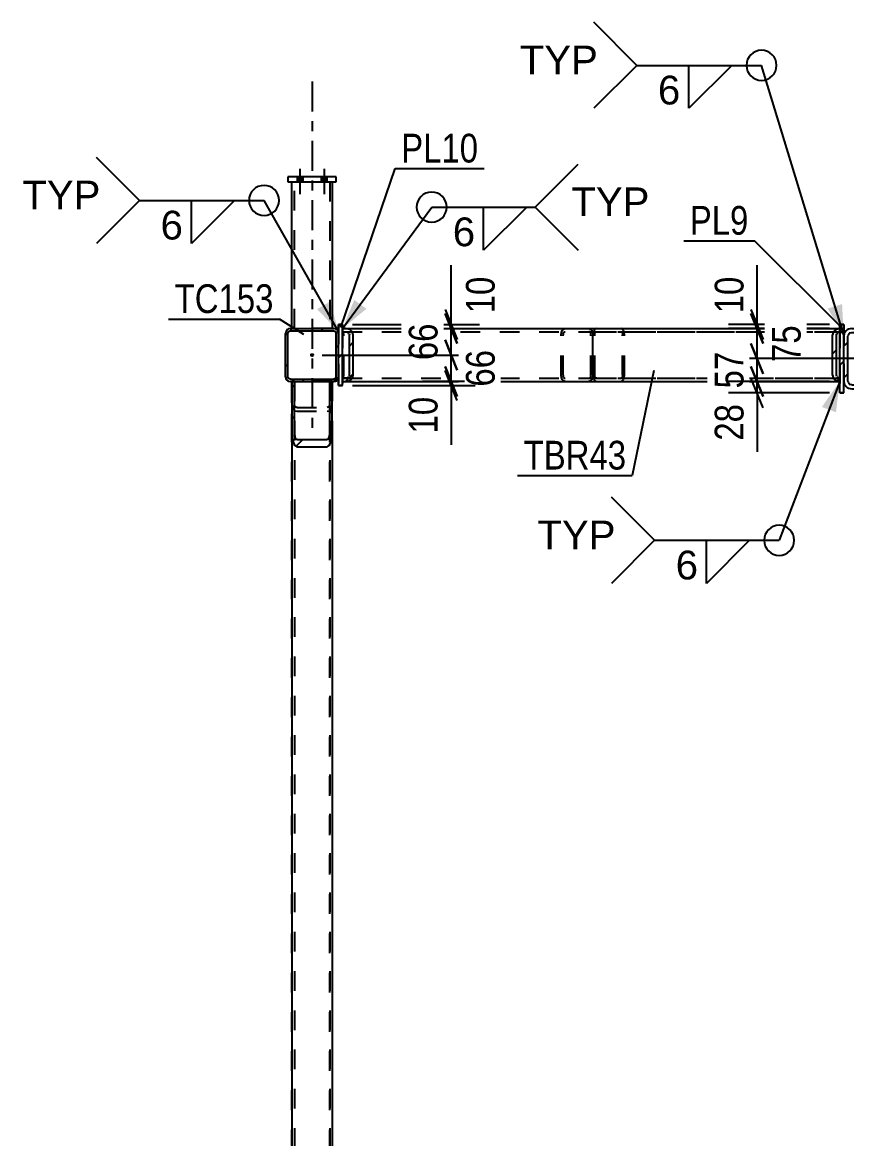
# Model space of a CAD drawing. Header units: millimetres. Extents: x -808 to 381, y -747 to 94.
# Drawn here: x 228.8 to 311, y -411.7 to -300.4 of the extents above; entities that cross this region are included whole.
import ezdxf

# ---------------------------------------------------------------- set-up
doc = ezdxf.new("R2010")
doc.units = ezdxf.units.MM
doc.linetypes.add('DXK_LINE_DOT2', pattern=[3.9198, 1.9599, -1.9599])
doc.linetypes.add('DXK_LINE_DOT3', pattern=[5.9187, 2.979, -0.9799, 0.9799, -0.9799])
doc.styles.add('Arial', font='arial.ttf', dxfattribs={"height": 0.2})
doc.styles.add('Arial Narrow', font='ARIALN.TTF', dxfattribs={"height": 0.2})

# ---------------------------------------------------------------- blocks, each defined once
blk = doc.blocks.new('Part-232923327-107673 - 107651')
at = {"color": 7, "linetype": 'DXK_LINE_DOT2'}
for p, q in [((260.72, -330.89), (260.72, -336.17)), ((260.72, -330.89), (260.76, -330.89)), ((260.72, -331.08), (260.72, -331.07)), ((260.81, -331.29), (260.72, -331.08)), ((260.72, -331.21), (260.76, -331.21)), ((260.84, -331.53), (260.81, -331.29)), ((260.84, -335.53), (260.84, -331.53)), ((260.72, -335.98), (260.81, -335.78)), ((260.72, -335.85), (260.76, -335.85)), ((260.72, -335.99), (260.72, -335.98)), ((260.72, -336.17), (260.76, -336.17)), ((260.81, -335.78), (260.84, -335.53))]:
    blk.add_line(p, q, dxfattribs=at)
blk = doc.blocks.new('Part-232923327-107713 - 107651')
at = {"color": 7, "linetype": 'DXK_LINE_DOT2'}
for p, q in [((255.68, -455.89), (255.68, -336.17)), ((255.68, -336.17), (259.68, -336.17)), ((255.92, -336.17), (255.92, -455.89)), ((259.44, -455.89), (259.44, -336.17)), ((259.68, -336.17), (259.68, -455.89))]:
    blk.add_line(p, q, dxfattribs=at)
blk = doc.blocks.new('Part-232923327-107732 - 107651')
at = {"color": 7, "linetype": 'DXK_LINE_DOT2'}
for p, q in [((285.71, -331.29), (285.68, -331.53)), ((285.68, -335.53), (285.68, -331.53)), ((285.79, -331.08), (285.71, -331.29)), ((285.91, -330.94), (285.79, -331.08)), ((285.87, -331.53), (285.88, -331.41)), ((285.87, -335.53), (285.87, -331.53)), ((285.88, -331.41), (285.92, -331.3)), ((286.06, -330.89), (285.91, -330.94)), ((285.92, -331.3), (285.99, -331.23)), ((285.99, -331.23), (286.06, -331.21)), ((286.06, -330.89), (310.28, -330.89)), ((286.06, -331.21), (310.28, -331.21)), ((288.6, -330.94), (288.45, -330.89)), ((288.45, -331.21), (288.53, -331.23)), ((288.53, -331.23), (288.59, -331.3)), ((288.59, -331.3), (288.63, -331.41)), ((288.72, -331.08), (288.6, -330.94)), ((288.63, -331.41), (288.64, -331.53)), ((288.64, -335.53), (288.64, -331.53)), ((288.81, -331.29), (288.72, -331.08)), ((288.84, -331.53), (288.81, -331.29)), ((288.84, -335.53), (288.84, -331.53)), ((310.28, -330.89), (310.28, -336.17)), ((285.68, -335.53), (285.71, -335.78)), ((285.71, -335.78), (285.79, -335.98)), ((285.79, -335.98), (285.91, -336.12)), ((285.88, -335.65), (285.87, -335.53)), ((285.92, -335.76), (285.88, -335.65)), ((285.91, -336.12), (286.06, -336.17)), ((285.99, -335.83), (285.92, -335.76)), ((286.06, -335.85), (285.99, -335.83)), ((286.06, -335.85), (310.28, -335.85)), ((286.06, -336.17), (310.28, -336.17)), ((288.53, -335.83), (288.45, -335.85)), ((288.45, -336.17), (288.6, -336.12)), ((288.59, -335.76), (288.53, -335.83)), ((288.63, -335.65), (288.59, -335.76)), ((288.6, -336.12), (288.72, -335.98)), ((288.64, -335.53), (288.63, -335.65)), ((288.72, -335.98), (288.81, -335.78)), ((288.81, -335.78), (288.84, -335.53))]:
    blk.add_line(p, q, dxfattribs=at)
blk = doc.blocks.new('Part-232923327-107668 - 107651')
at = {"linetype": 'Continuous'}
h = blk.add_hatch(dxfattribs=at)
h.set_pattern_fill('', scale=0.7, style=0, pattern_type=0)
h.set_pattern_definition([(45, (261.0127, -336.1705), (-1.5715, 1.5715), [])])
h.paths.add_polyline_path([(260.72, -336.17), (261.01, -336.17), (261.31, -336.12), (261.55, -335.98), (261.72, -335.78), (261.78, -335.53), (261.78, -331.53), (261.72, -331.29), (261.55, -331.08), (261.31, -330.94), (261.01, -330.89), (260.72, -330.89), (260.72, -331.21), (261.01, -331.21), (261.16, -331.23), (261.28, -331.3), (261.37, -331.41), (261.4, -331.53), (261.4, -335.53), (261.37, -335.65), (261.28, -335.76), (261.16, -335.83), (261.01, -335.85), (260.72, -335.85)])
at = {"color": 7, "linetype": 'DXK_LINE_DOT2'}
for p, q in [((261.01, -330.89), (260.72, -330.89)), ((260.72, -330.89), (260.72, -336.17)), ((260.72, -331.21), (261.01, -331.21)), ((261.01, -335.85), (260.72, -335.85)), ((260.72, -336.17), (261.01, -336.17))]:
    blk.add_line(p, q, dxfattribs=at)
at = {"color": 2, "linetype": 'Continuous'}
for p, q in [((261.01, -330.89), (260.72, -330.89)), ((260.72, -330.89), (260.72, -331.21)), ((260.72, -331.21), (261.01, -331.21)), ((261.31, -330.94), (261.01, -330.89)), ((261.01, -331.21), (261.16, -331.23)), ((261.37, -331.41), (261.4, -331.53)), ((261.4, -335.53), (261.4, -331.53)), ((261.78, -331.53), (261.72, -331.29)), ((261.78, -335.53), (261.78, -331.53)), ((260.72, -335.85), (261.01, -335.85)), ((260.72, -336.17), (260.72, -335.85)), ((260.72, -336.17), (261.01, -336.17)), ((261.16, -335.83), (261.01, -335.85)), ((261.01, -336.17), (261.31, -336.12)), ((261.4, -335.53), (261.37, -335.65)), ((261.72, -335.78), (261.78, -335.53))]:
    blk.add_line(p, q, dxfattribs=at)
for centre, radius, start, end in [((261.05, -331.58), 0.358, 27.9463, 72.2988), ((261.09, -331.62), 0.716, 27.9463, 72.2988), ((261.05, -335.49), 0.358, 287.7012, 332.0537), ((261.09, -335.44), 0.716, 287.7012, 332.0537)]:
    blk.add_arc(centre, radius, start, end, dxfattribs=at)
blk = doc.blocks.new('Part-232923327-107750 - 107651')
at = {"linetype": 'Continuous'}
h = blk.add_hatch(dxfattribs=at)
h.set_pattern_fill('', scale=0.7, style=0, pattern_type=0)
h.set_pattern_definition([(45, (310.6764, -337.2903), (-1.57154, 1.57154), [])])
h.paths.add_polyline_path([(310.28, -337.29), (310.68, -337.29), (310.68, -330.49), (310.28, -330.49)])
at = {"color": 7, "linetype": 'DXK_LINE_DOT2'}
for p, q in [((310.28, -330.49), (310.68, -330.49)), ((310.28, -337.29), (310.28, -330.49)), ((310.68, -330.49), (310.68, -337.29)), ((310.68, -337.29), (310.28, -337.29))]:
    blk.add_line(p, q, dxfattribs=at)
at = {"color": 2, "linetype": 'Continuous'}
for p, q in [((310.28, -330.49), (310.68, -330.49)), ((310.28, -337.29), (310.28, -330.49)), ((310.68, -337.29), (310.68, -330.49)), ((310.28, -337.29), (310.68, -337.29))]:
    blk.add_line(p, q, dxfattribs=at)
blk = doc.blocks.new('Part-232923327-107670 - 107651')
at = {"color": 7, "linetype": 'DXK_LINE_DOT2'}
for p, q in [((260.72, -330.89), (285.29, -330.89)), ((260.72, -330.89), (260.72, -336.17)), ((260.72, -331.21), (310.28, -331.21)), ((310.28, -330.89), (310.28, -336.17)), ((260.72, -335.85), (310.28, -335.85)), ((260.72, -336.17), (285.29, -336.17))]:
    blk.add_line(p, q, dxfattribs=at)
at = {"color": 2, "linetype": 'Continuous'}
for p, q in [((285.29, -330.89), (310.28, -330.89)), ((285.29, -336.17), (310.28, -336.17))]:
    blk.add_line(p, q, dxfattribs=at)
blk = doc.blocks.new('Part-232923327-107751 - 107651')
at = {"color": 7, "linetype": 'DXK_LINE_DOT2'}
for p, q in [((310.68, -330.49), (310.28, -330.49)), ((310.28, -330.49), (310.28, -337.29)), ((310.68, -337.29), (310.68, -330.49)), ((310.28, -337.29), (310.68, -337.29))]:
    blk.add_line(p, q, dxfattribs=at)
blk = doc.blocks.new('Part-232923327-107671 - 107651')
at = {"color": 7, "linetype": 'DXK_LINE_DOT2'}
for p, q in [((260.72, -330.89), (260.72, -336.17)), ((260.72, -330.89), (261.01, -330.89)), ((260.72, -330.89), (261.01, -330.89)), ((260.72, -331.08), (260.72, -331.07)), ((260.81, -331.29), (260.72, -331.08)), ((260.72, -331.21), (285.29, -331.21)), ((260.84, -331.53), (260.81, -331.29)), ((260.84, -335.53), (260.84, -331.53)), ((282.52, -331.53), (282.55, -331.29)), ((282.52, -335.53), (282.52, -331.53)), ((282.55, -331.29), (282.63, -331.08)), ((282.63, -331.08), (282.75, -330.94)), ((282.72, -331.41), (282.71, -331.53)), ((282.71, -335.53), (282.71, -331.53)), ((282.76, -331.3), (282.72, -331.41)), ((282.75, -330.94), (282.9, -330.89)), ((282.76, -331.3), (282.78, -331.29)), ((282.78, -331.29), (282.83, -331.23)), ((282.83, -331.23), (282.9, -331.21)), ((285.37, -331.23), (285.29, -331.21)), ((285.43, -331.3), (285.37, -331.23)), ((285.47, -331.41), (285.43, -331.3)), ((285.49, -331.53), (285.47, -331.41)), ((285.49, -335.53), (285.49, -331.53)), ((260.72, -335.98), (260.81, -335.78)), ((260.72, -335.85), (285.29, -335.85)), ((260.72, -335.99), (260.72, -335.98)), ((260.72, -336.17), (261.01, -336.17)), ((260.81, -335.78), (260.84, -335.53)), ((282.55, -335.78), (282.52, -335.53)), ((282.63, -335.98), (282.55, -335.78)), ((282.75, -336.12), (282.63, -335.98)), ((282.71, -335.53), (282.72, -335.65)), ((282.72, -335.65), (282.76, -335.76)), ((282.9, -336.17), (282.75, -336.12)), ((282.76, -335.76), (282.83, -335.83)), ((282.83, -335.83), (282.9, -335.85)), ((285.29, -335.85), (285.37, -335.83)), ((285.37, -335.83), (285.43, -335.76)), ((285.43, -335.76), (285.47, -335.65)), ((285.47, -335.65), (285.49, -335.53))]:
    blk.add_line(p, q, dxfattribs=at)
at = {"color": 2, "linetype": 'Continuous'}
for p, q in [((261.01, -330.89), (285.29, -330.89)), ((285.29, -330.89), (285.44, -330.94)), ((285.44, -330.94), (285.56, -331.08)), ((285.56, -331.08), (285.65, -331.29)), ((285.65, -331.29), (285.68, -331.53)), ((285.68, -335.53), (285.68, -331.53)), ((261.01, -336.17), (285.29, -336.17)), ((285.44, -336.12), (285.29, -336.17)), ((285.56, -335.98), (285.44, -336.12)), ((285.65, -335.78), (285.56, -335.98)), ((285.68, -335.53), (285.65, -335.78))]:
    blk.add_line(p, q, dxfattribs=at)
blk = doc.blocks.new('Part-232923327-107672 - 107651')
at = {"color": 7, "linetype": 'DXK_LINE_DOT2'}
blk.add_line((310.28, -336.11), (310.28, -330.95), dxfattribs=at)
blk = doc.blocks.new('Part-232923327-107754 - 107651')
at = {"color": 7, "linetype": 'DXK_LINE_DOT2'}
for p, q in [((260.72, -330.49), (260.32, -330.49)), ((260.32, -330.49), (260.32, -336.57)), ((260.72, -336.57), (260.72, -330.49)), ((260.32, -336.57), (260.72, -336.57))]:
    blk.add_line(p, q, dxfattribs=at)
blk = doc.blocks.new('Part-232923327-107711 - 107651')
at = {"linetype": 'Continuous'}
h = blk.add_hatch(dxfattribs=at)
h.set_pattern_fill('', scale=0.7, style=0, pattern_type=0)
h.set_pattern_definition([(45, (259.1974, -342.671), (-1.57154, 1.57154), [])])
h.paths.add_polyline_path([(256.16, -342.67), (259.2, -342.67), (259.38, -342.56), (259.54, -342.26), (259.64, -341.8), (259.68, -341.27), (259.68, -336.17), (259.44, -336.17), (259.44, -341.27), (259.42, -341.54), (259.37, -341.76), (259.29, -341.92), (259.2, -341.97), (256.16, -341.97), (256.07, -341.92), (255.99, -341.76), (255.94, -341.54), (255.92, -341.27), (255.92, -336.17), (255.68, -336.17), (255.68, -341.27), (255.71, -341.8), (255.82, -342.26), (255.97, -342.56)])
at = {"color": 7, "linetype": 'DXK_LINE_DOT2'}
for p, q in [((259.68, -336.17), (255.68, -336.17)), ((255.68, -336.17), (255.68, -341.27)), ((255.92, -336.17), (255.92, -341.27)), ((259.44, -341.27), (259.44, -336.17)), ((259.68, -341.27), (259.68, -336.17))]:
    blk.add_line(p, q, dxfattribs=at)
at = {"color": 2, "linetype": 'Continuous'}
for p, q in [((255.92, -336.17), (255.68, -336.17)), ((255.68, -336.17), (255.68, -341.27)), ((255.92, -341.27), (255.92, -336.17)), ((259.68, -336.17), (259.44, -336.17)), ((259.44, -341.27), (259.44, -336.17)), ((259.68, -341.27), (259.68, -336.17)), ((255.68, -341.27), (255.71, -341.8)), ((255.94, -341.54), (255.92, -341.27)), ((259.44, -341.27), (259.42, -341.54)), ((259.64, -341.8), (259.68, -341.27)), ((255.97, -342.56), (256.16, -342.67)), ((256.16, -341.97), (256.07, -341.92)), ((256.16, -341.97), (259.2, -341.97)), ((256.16, -342.67), (259.2, -342.67)), ((259.29, -341.92), (259.2, -341.97)), ((259.2, -342.67), (259.38, -342.56))]:
    blk.add_line(p, q, dxfattribs=at)
for centre, radius, start, end in [((256.75, -341.47), 0.816, 184.648, 213.1154), ((258.61, -341.47), 0.816, 326.8845, 355.352), ((257.34, -341.67), 1.63, 184.648, 213.1154), ((258.01, -341.67), 1.63, 326.8845, 355.352)]:
    blk.add_arc(centre, radius, start, end, dxfattribs=at)
blk = doc.blocks.new('Part-232923327-107720 - 107651')
at = {"color": 7, "linetype": 'DXK_LINE_DOT2'}
for p, q in [((255.68, -336.17), (259.68, -336.17)), ((255.68, -336.17), (255.68, -341.27)), ((255.92, -336.17), (255.92, -455.89)), ((259.44, -336.17), (259.44, -455.89)), ((259.68, -336.17), (259.68, -341.27)), ((255.68, -338.4), (255.71, -338.68)), ((255.94, -338.54), (255.92, -338.4)), ((259.44, -338.4), (259.42, -338.54)), ((259.64, -338.68), (259.68, -338.4)), ((255.71, -338.68), (255.82, -338.92)), ((255.82, -338.92), (255.97, -339.08)), ((255.99, -338.66), (255.94, -338.54)), ((255.97, -339.08), (256.16, -339.14)), ((256.07, -338.74), (255.99, -338.66)), ((256.16, -338.77), (256.07, -338.74)), ((256.16, -338.77), (259.2, -338.77)), ((256.16, -339.14), (259.2, -339.14)), ((259.29, -338.74), (259.2, -338.77)), ((259.2, -339.14), (259.38, -339.08)), ((259.37, -338.66), (259.29, -338.74)), ((259.42, -338.54), (259.37, -338.66)), ((259.38, -339.08), (259.54, -338.92)), ((259.54, -338.92), (259.64, -338.68))]:
    blk.add_line(p, q, dxfattribs=at)
at = {"color": 2, "linetype": 'Continuous'}
for p, q in [((255.68, -341.27), (255.68, -455.89)), ((259.68, -341.27), (259.68, -455.89))]:
    blk.add_line(p, q, dxfattribs=at)
blk = doc.blocks.new('Part-232923327-107721 - 107651')
at = {"color": 7, "linetype": 'DXK_LINE_DOT2'}
for p, q in [((255.68, -341.36), (255.68, -336.17)), ((255.68, -336.17), (255.92, -336.17)), ((255.92, -336.17), (255.92, -341.36)), ((259.44, -341.36), (259.44, -336.17)), ((259.44, -336.17), (259.68, -336.17)), ((259.68, -336.17), (259.68, -341.36)), ((255.68, -338.4), (255.71, -338.68)), ((255.94, -338.54), (255.92, -338.4)), ((259.44, -338.4), (259.42, -338.54)), ((259.64, -338.68), (259.68, -338.4)), ((255.71, -338.68), (255.82, -338.92)), ((255.82, -338.92), (255.97, -339.08)), ((255.99, -338.66), (255.94, -338.54)), ((255.97, -339.08), (256.16, -339.14)), ((256.07, -338.74), (255.99, -338.66)), ((256.16, -338.77), (256.07, -338.74)), ((256.16, -338.77), (259.2, -338.77)), ((256.16, -339.14), (259.2, -339.14)), ((259.29, -338.74), (259.2, -338.77)), ((259.2, -339.14), (259.38, -339.08)), ((259.37, -338.66), (259.29, -338.74)), ((259.42, -338.54), (259.37, -338.66)), ((259.38, -339.08), (259.54, -338.92)), ((259.54, -338.92), (259.64, -338.68))]:
    blk.add_line(p, q, dxfattribs=at)
blk = doc.blocks.new('Part-232923327-107726 - 107651')
at = {"linetype": 'Continuous'}
h = blk.add_hatch(dxfattribs=at)
h.set_pattern_fill('', scale=0.7, style=0, pattern_type=0)
h.set_pattern_definition([(45, (315.8764, -336.8904), (-1.57154, 1.57154), [])])
h.paths.add_polyline_path([(311.48, -336.89), (315.88, -336.89), (316.18, -336.83), (316.44, -336.66), (316.62, -336.4), (316.68, -336.09), (316.68, -331.69), (316.62, -331.38), (316.44, -331.12), (316.18, -330.95), (315.88, -330.89), (311.48, -330.89), (311.17, -330.95), (310.91, -331.12), (310.74, -331.38), (310.68, -331.69), (310.68, -336.09), (310.74, -336.4), (310.91, -336.66), (311.17, -336.83)])
h.paths.add_polyline_path([(311.19, -336.37), (311.11, -336.24), (311.08, -336.09), (311.08, -331.69), (311.11, -331.54), (311.19, -331.41), (311.32, -331.32), (311.48, -331.29), (315.88, -331.29), (316.03, -331.32), (316.16, -331.41), (316.25, -331.54), (316.28, -331.69), (316.28, -336.09), (316.25, -336.24), (316.16, -336.37), (316.03, -336.46), (315.88, -336.49), (311.48, -336.49), (311.32, -336.46)])
blk.add_hatch(color=30, dxfattribs=at).paths.add_polyline_path([(313.68, -333.99, -1), (313.68, -333.79, -1)])
at = {"color": 2, "linetype": 'Continuous'}
for p, q in [((310.74, -331.38), (310.68, -331.69)), ((310.68, -331.69), (310.68, -331.69)), ((310.68, -336.09), (310.68, -331.69)), ((311.08, -331.69), (311.11, -331.54)), ((311.08, -331.69), (311.08, -331.69)), ((311.08, -336.09), (311.08, -331.69)), ((311.48, -330.89), (311.17, -330.95)), ((311.32, -331.32), (311.48, -331.29)), ((311.48, -330.89), (311.48, -330.89)), ((311.48, -330.89), (315.88, -330.89)), ((311.48, -331.29), (311.48, -331.29)), ((311.48, -331.29), (315.88, -331.29)), ((315.88, -330.89), (315.88, -330.89)), ((316.18, -330.95), (315.88, -330.89)), ((315.88, -331.29), (315.88, -331.29)), ((315.88, -331.29), (316.03, -331.32)), ((316.25, -331.54), (316.28, -331.69)), ((316.28, -331.69), (316.28, -331.69)), ((316.28, -336.09), (316.28, -331.69)), ((316.68, -331.69), (316.62, -331.38)), ((316.68, -331.69), (316.68, -331.69)), ((316.68, -336.09), (316.68, -331.69)), ((310.68, -336.09), (310.68, -336.09)), ((310.68, -336.09), (310.74, -336.4)), ((311.08, -336.09), (311.08, -336.09)), ((311.11, -336.24), (311.08, -336.09)), ((316.28, -336.09), (316.25, -336.24)), ((316.28, -336.09), (316.28, -336.09)), ((316.62, -336.4), (316.68, -336.09)), ((316.68, -336.09), (316.68, -336.09)), ((311.17, -336.83), (311.48, -336.89)), ((311.48, -336.49), (311.32, -336.46)), ((311.48, -336.49), (311.48, -336.49)), ((311.48, -336.49), (315.88, -336.49)), ((311.48, -336.89), (311.48, -336.89)), ((311.48, -336.89), (315.88, -336.89)), ((316.03, -336.46), (315.88, -336.49)), ((315.88, -336.49), (315.88, -336.49)), ((315.88, -336.89), (316.18, -336.83)), ((315.88, -336.89), (315.88, -336.89))]:
    blk.add_line(p, q, dxfattribs=at)
at = {"color": 7, "linetype": 'DXK_LINE_DOT3'}
blk.add_line((313.68, -333.89), (313.68, -333.89), dxfattribs=at)
at = {"color": 30, "linetype": 'DXK_LINE_DOT3'}
blk.add_line((313.68, -333.89), (313.68, -333.89), dxfattribs=at)
at = {"color": 30, "linetype": 'Continuous'}
blk.add_circle((313.68, -333.89), 0.1, dxfattribs=at)
at = {"color": 2, "linetype": 'Continuous'}
for centre, radius, start, end in [((311.48, -331.69), 0.8, 112.5, 157.5), ((311.48, -331.69), 0.4, 112.5, 157.5), ((315.88, -331.69), 0.4, 22.5, 67.5), ((315.88, -331.69), 0.8, 22.5, 67.5), ((311.48, -336.09), 0.8, 202.5, 247.5), ((311.48, -336.09), 0.4, 202.5, 247.5), ((315.88, -336.09), 0.4, 292.5, 337.5), ((315.88, -336.09), 0.8, 292.5, 337.5)]:
    blk.add_arc(centre, radius, start, end, dxfattribs=at)
blk = doc.blocks.new('Part-232923327-107733 - 107651')
at = {"linetype": 'Continuous'}
h = blk.add_hatch(dxfattribs=at)
h.set_pattern_fill('', scale=0.7, style=0, pattern_type=0)
h.set_pattern_definition([(45, (310.2764, -335.8398), (-1.5715, 1.5715), [])])
h.paths.add_polyline_path([(310.28, -336.16), (310.28, -335.84), (310.19, -335.83), (310.07, -335.76), (309.99, -335.65), (309.96, -335.53), (309.96, -331.53), (309.99, -331.41), (310.07, -331.3), (310.19, -331.23), (310.28, -331.22), (310.28, -330.9), (310.05, -330.94), (309.8, -331.08), (309.63, -331.29), (309.57, -331.53), (309.57, -335.53), (309.63, -335.78), (309.8, -335.98), (310.05, -336.12)])
at = {"color": 2, "linetype": 'Continuous'}
for p, q in [((309.63, -331.29), (309.57, -331.53)), ((309.57, -335.53), (309.57, -331.53)), ((309.96, -331.53), (309.99, -331.41)), ((309.96, -335.53), (309.96, -331.53)), ((310.28, -330.9), (310.05, -330.94)), ((310.19, -331.23), (310.28, -331.22)), ((310.28, -331.22), (310.28, -330.9)), ((309.57, -335.53), (309.63, -335.78)), ((309.99, -335.65), (309.96, -335.53)), ((310.05, -336.12), (310.28, -336.16)), ((310.28, -335.84), (310.19, -335.83)), ((310.28, -336.16), (310.28, -335.84))]:
    blk.add_line(p, q, dxfattribs=at)
at = {"color": 7, "linetype": 'DXK_LINE_DOT2'}
blk.add_line((310.28, -336.16), (310.28, -330.9), dxfattribs=at)
at = {"color": 2, "linetype": 'Continuous'}
for centre, radius, start, end in [((310.26, -331.62), 0.716, 107.7012, 152.0537), ((310.3, -331.58), 0.358, 107.7012, 152.0537), ((310.26, -335.44), 0.716, 207.9463, 252.2988), ((310.3, -335.49), 0.358, 207.9463, 252.2988)]:
    blk.add_arc(centre, radius, start, end, dxfattribs=at)
blk = doc.blocks.new('Part-232923327-107755 - 107651')
at = {"linetype": 'Continuous'}
h = blk.add_hatch(dxfattribs=at)
h.set_pattern_fill('', scale=0.7, style=0, pattern_type=0)
h.set_pattern_definition([(45, (260.7175, -336.5703), (-1.57154, 1.57154), [])])
h.paths.add_polyline_path([(260.32, -336.57), (260.72, -336.57), (260.72, -330.49), (260.32, -330.49)])
at = {"color": 7, "linetype": 'DXK_LINE_DOT2'}
for p, q in [((260.32, -330.49), (260.72, -330.49)), ((260.32, -336.57), (260.32, -330.49)), ((260.72, -330.49), (260.72, -336.57)), ((260.72, -336.57), (260.32, -336.57))]:
    blk.add_line(p, q, dxfattribs=at)
at = {"color": 2, "linetype": 'Continuous'}
for p, q in [((260.32, -330.49), (260.72, -330.49)), ((260.32, -336.57), (260.32, -330.49)), ((260.72, -336.57), (260.72, -330.49)), ((260.32, -336.57), (260.72, -336.57))]:
    blk.add_line(p, q, dxfattribs=at)
blk = doc.blocks.new('Part-232923327-107814 - 107651')
at = {"linetype": 'Continuous'}
h = blk.add_hatch(dxfattribs=at)
h.set_pattern_fill('', scale=0.7, style=0, pattern_type=0)
h.set_pattern_definition([(45, (259.8374, -336.1734), (-1.57154, 1.57154), [])])
h.paths.add_polyline_path([(255.52, -336.17), (259.84, -336.17), (260.02, -336.14), (260.18, -336.03), (260.28, -335.88), (260.32, -335.69), (260.32, -331.37), (260.28, -331.19), (260.18, -331.03), (260.02, -330.93), (259.84, -330.89), (255.52, -330.89), (255.33, -330.93), (255.18, -331.03), (255.07, -331.19), (255.04, -331.37), (255.04, -335.69), (255.07, -335.88), (255.18, -336.03), (255.33, -336.14)])
h.paths.add_polyline_path([(255.3, -335.79), (255.28, -335.69), (255.28, -331.37), (255.3, -331.28), (255.35, -331.2), (255.43, -331.15), (255.52, -331.13), (259.84, -331.13), (259.93, -331.15), (260.01, -331.2), (260.06, -331.28), (260.08, -331.37), (260.08, -335.69), (260.06, -335.79), (260.01, -335.86), (259.93, -335.92), (259.84, -335.93), (255.52, -335.93), (255.43, -335.92), (255.35, -335.86)])
blk.add_hatch(color=30, dxfattribs=at).paths.add_polyline_path([(257.68, -333.63, -1), (257.68, -333.43, -1)])
at = {"color": 2, "linetype": 'Continuous'}
for p, q in [((255.07, -331.19), (255.04, -331.37)), ((255.04, -331.37), (255.04, -331.37)), ((255.04, -335.69), (255.04, -331.37)), ((255.28, -331.37), (255.3, -331.28)), ((255.28, -331.37), (255.28, -331.37)), ((255.28, -335.69), (255.28, -331.37)), ((255.3, -331.28), (255.35, -331.2)), ((255.52, -330.89), (255.33, -330.93)), ((255.35, -331.2), (255.43, -331.15)), ((255.43, -331.15), (255.52, -331.13)), ((255.52, -330.89), (255.52, -330.89)), ((255.52, -330.89), (259.84, -330.89)), ((255.52, -331.13), (255.52, -331.13)), ((255.52, -331.13), (259.84, -331.13)), ((259.84, -330.89), (259.84, -330.89)), ((260.02, -330.93), (259.84, -330.89)), ((259.84, -331.13), (259.84, -331.13)), ((259.84, -331.13), (259.93, -331.15)), ((259.93, -331.15), (260.01, -331.2)), ((260.01, -331.2), (260.06, -331.28)), ((260.06, -331.28), (260.08, -331.37)), ((260.08, -331.37), (260.08, -331.37)), ((260.08, -335.69), (260.08, -331.37)), ((260.32, -331.37), (260.28, -331.19)), ((260.32, -331.37), (260.32, -331.37)), ((260.32, -335.69), (260.32, -331.37)), ((255.04, -335.69), (255.04, -335.69)), ((255.04, -335.69), (255.07, -335.88)), ((255.28, -335.69), (255.28, -335.69)), ((255.3, -335.79), (255.28, -335.69)), ((255.35, -335.86), (255.3, -335.79)), ((255.33, -336.14), (255.52, -336.17)), ((255.43, -335.92), (255.35, -335.86)), ((255.52, -335.93), (255.43, -335.92)), ((255.52, -335.93), (255.52, -335.93)), ((255.52, -335.93), (259.84, -335.93)), ((255.52, -336.17), (255.52, -336.17)), ((255.52, -336.17), (259.84, -336.17)), ((259.93, -335.92), (259.84, -335.93)), ((259.84, -335.93), (259.84, -335.93)), ((259.84, -336.17), (260.02, -336.14)), ((259.84, -336.17), (259.84, -336.17)), ((260.01, -335.86), (259.93, -335.92)), ((260.06, -335.79), (260.01, -335.86)), ((260.08, -335.69), (260.06, -335.79)), ((260.08, -335.69), (260.08, -335.69)), ((260.28, -335.88), (260.32, -335.69)), ((260.32, -335.69), (260.32, -335.69))]:
    blk.add_line(p, q, dxfattribs=at)
at = {"color": 7, "linetype": 'DXK_LINE_DOT3'}
blk.add_line((257.68, -333.53), (257.68, -333.53), dxfattribs=at)
at = {"color": 30, "linetype": 'DXK_LINE_DOT3'}
blk.add_line((257.68, -333.53), (257.68, -333.53), dxfattribs=at)
at = {"color": 30, "linetype": 'Continuous'}
blk.add_circle((257.68, -333.53), 0.1, dxfattribs=at)
at = {"color": 2, "linetype": 'Continuous'}
for centre, start, end in [((255.52, -331.37), 112.5, 157.5), ((259.84, -331.37), 22.5, 67.5), ((255.52, -335.69), 202.5, 247.5), ((259.84, -335.69), 292.5, 337.5)]:
    blk.add_arc(centre, 0.48, start, end, dxfattribs=at)
blk = doc.blocks.new('Part-232923327-143516 - 107651')
at = {"color": 7, "linetype": 'DXK_LINE_DOT3'}
blk.add_line((257.68, -306.25), (257.68, -340.89), dxfattribs=at)
at = {"color": 7, "linetype": 'DXK_LINE_DOT2'}
for p, q in [((255.68, -316.25), (259.68, -316.25)), ((255.68, -330.89), (255.68, -316.25)), ((255.92, -330.89), (255.92, -316.25)), ((259.44, -316.25), (259.44, -330.89)), ((259.68, -316.25), (259.68, -330.89)), ((259.68, -330.89), (255.68, -330.89))]:
    blk.add_line(p, q, dxfattribs=at)
blk = doc.blocks.new('Part-232923327-143517 - 107651')
at = {"color": 7, "linetype": 'DXK_LINE_DOT2'}
for p, q in [((260.08, -315.77), (255.28, -315.77)), ((255.28, -315.77), (255.28, -316.25)), ((260.08, -316.25), (260.08, -315.77)), ((255.28, -316.25), (260.08, -316.25))]:
    blk.add_line(p, q, dxfattribs=at)
blk = doc.blocks.new('Part-232923327-143519 - 107651')
at = {"color": 7, "linetype": 'DXK_LINE_DOT3'}
blk.add_line((257.68, -306.25), (257.68, -340.89), dxfattribs=at)
at = {"color": 2, "linetype": 'Continuous'}
for p, q in [((255.68, -330.89), (255.68, -316.25)), ((259.68, -316.25), (259.68, -330.89))]:
    blk.add_line(p, q, dxfattribs=at)
at = {"color": 7, "linetype": 'DXK_LINE_DOT2'}
for p, q in [((255.68, -316.25), (259.68, -316.25)), ((255.92, -330.89), (255.92, -316.25)), ((259.44, -316.25), (259.44, -330.89)), ((259.68, -330.89), (255.68, -330.89))]:
    blk.add_line(p, q, dxfattribs=at)
blk = doc.blocks.new('Part-232923327-143520 - 107651')
at = {"color": 2, "linetype": 'Continuous'}
for p, q in [((260.08, -315.77), (255.28, -315.77)), ((255.28, -315.77), (255.28, -316.25)), ((260.08, -316.25), (260.08, -315.77)), ((255.28, -316.25), (260.08, -316.25))]:
    blk.add_line(p, q, dxfattribs=at)
blk = doc.blocks.new('Bolt-232923327-143601 - 107651')
at = {"linetype": 'Continuous'}
for points in [[(256.2, -316.25), (256.76, -316.25), (256.76, -315.77), (256.2, -315.77)], [(256.2, -316.25), (256.76, -316.25), (256.76, -315.77), (256.2, -315.77)], [(258.6, -316.25), (259.16, -316.25), (259.16, -315.77), (258.6, -315.77)], [(258.6, -316.25), (259.16, -316.25), (259.16, -315.77), (258.6, -315.77)]]:
    blk.add_hatch(color=1, dxfattribs=at).paths.add_polyline_path(points)
at = {"color": 1, "linetype": 'Continuous'}
for p, q in [((256.48, -314.97), (256.48, -317.49)), ((256.48, -314.97), (256.48, -317.49)), ((258.88, -314.97), (258.88, -317.49)), ((258.88, -314.97), (258.88, -317.49)), ((256.2, -315.77), (256.2, -316.25)), ((256.2, -315.77), (256.2, -316.25)), ((256.76, -315.77), (256.76, -316.25)), ((256.76, -315.77), (256.76, -316.25)), ((258.6, -315.77), (258.6, -316.25)), ((258.6, -315.77), (258.6, -316.25)), ((259.16, -315.77), (259.16, -316.25)), ((259.16, -315.77), (259.16, -316.25))]:
    blk.add_line(p, q, dxfattribs=at)
blk = doc.blocks.new('Bolt-232923327-143602 - 107651')
at = {"linetype": 'Continuous'}
for points in [[(256.2, -316.25), (256.76, -316.25), (256.76, -315.77), (256.2, -315.77)], [(256.2, -316.25), (256.76, -316.25), (256.76, -315.77), (256.2, -315.77)], [(258.6, -316.25), (259.16, -316.25), (259.16, -315.77), (258.6, -315.77)], [(258.6, -316.25), (259.16, -316.25), (259.16, -315.77), (258.6, -315.77)]]:
    blk.add_hatch(color=1, dxfattribs=at).paths.add_polyline_path(points)
at = {"color": 1, "linetype": 'Continuous'}
for p, q in [((256.48, -314.97), (256.48, -317.49)), ((256.48, -314.97), (256.48, -317.49)), ((258.88, -314.97), (258.88, -317.49)), ((258.88, -314.97), (258.88, -317.49)), ((256.2, -315.77), (256.2, -316.25)), ((256.2, -315.77), (256.2, -316.25)), ((256.76, -315.77), (256.76, -316.25)), ((256.76, -315.77), (256.76, -316.25)), ((258.6, -315.77), (258.6, -316.25)), ((258.6, -315.77), (258.6, -316.25)), ((259.16, -315.77), (259.16, -316.25)), ((259.16, -315.77), (259.16, -316.25))]:
    blk.add_line(p, q, dxfattribs=at)
blk = doc.blocks.new('StraightDimension-232923327-161936 - 107651')
at = {"color": 7, "linetype": 'Continuous'}
for p, q in [((302.04, -330.49), (302.04, -324.58)), ((302.04, -330.49), (302.04, -324.58)), ((301.44, -328.99), (302.64, -331.99)), ((302.64, -332.39), (301.44, -329.39)), ((309.28, -330.49), (299.19, -330.49)), ((302.04, -330.89), (302.04, -330.49)), ((309.28, -330.89), (299.19, -330.89))]:
    blk.add_line(p, q, dxfattribs=at)
at = {"color": 0}
blk.add_wipeout([(301.29, -325.11), (297.09, -325.11), (297.09, -329.97), (301.29, -329.97)], dxfattribs=at)
at = {"color": 3, "style": 'Arial Narrow'}
blk.add_text('10', height=2.863, rotation=90.0002, dxfattribs=at).set_placement((300.69, -329.37))
blk = doc.blocks.new('StraightDimension-232923327-161937 - 107651')
at = {"color": 7, "linetype": 'Continuous'}
for p, q in [((301.44, -329.39), (302.64, -332.39)), ((309.28, -330.89), (299.64, -330.89)), ((302.04, -333.89), (302.04, -330.89)), ((302.64, -335.39), (301.44, -332.39)), ((312.68, -333.89), (299.64, -333.89))]:
    blk.add_line(p, q, dxfattribs=at)
at = {"color": 0}
blk.add_wipeout([(306.99, -329.96), (302.79, -329.96), (302.79, -334.82), (306.99, -334.82)], dxfattribs=at)
at = {"color": 3, "style": 'Arial Narrow'}
blk.add_text('75', height=2.863, rotation=90.0002, dxfattribs=at).set_placement((306.39, -334.22))
blk = doc.blocks.new('StraightDimension-232923327-161938 - 107651')
at = {"color": 7, "linetype": 'Continuous'}
for p, q in [((301.44, -332.39), (302.64, -335.39)), ((312.68, -333.89), (299.19, -333.89)), ((302.04, -336.17), (302.04, -333.89)), ((302.64, -337.67), (301.44, -334.67)), ((309.28, -336.17), (299.19, -336.17))]:
    blk.add_line(p, q, dxfattribs=at)
at = {"color": 0}
blk.add_wipeout([(301.29, -332.6), (297.09, -332.6), (297.09, -337.46), (301.29, -337.46)], dxfattribs=at)
at = {"color": 3, "style": 'Arial Narrow'}
blk.add_text('57', height=2.863, rotation=90.0002, dxfattribs=at).set_placement((300.69, -336.86))
blk = doc.blocks.new('StraightDimension-232923327-161939 - 107651')
at = {"color": 7, "linetype": 'Continuous'}
for p, q in [((301.44, -334.67), (302.64, -337.67)), ((309.28, -336.17), (299.19, -336.17)), ((302.64, -338.79), (301.44, -335.79)), ((302.04, -337.29), (302.04, -336.17)), ((309.28, -337.29), (299.19, -337.29)), ((302.04, -337.29), (302.04, -343.2)), ((302.04, -337.29), (302.04, -343.2))]:
    blk.add_line(p, q, dxfattribs=at)
at = {"color": 0}
blk.add_wipeout([(301.29, -337.82), (297.09, -337.82), (297.09, -342.67), (301.29, -342.67)], dxfattribs=at)
at = {"color": 3, "style": 'Arial Narrow'}
blk.add_text('28', height=2.863, rotation=90.0002, dxfattribs=at).set_placement((300.69, -342.07))
blk = doc.blocks.new('StraightDimension-232923327-162053 - 107651')
at = {"color": 7, "linetype": 'Continuous'}
for p, q in [((271.54, -330.49), (271.54, -324.58)), ((271.54, -330.49), (271.54, -324.58)), ((270.94, -328.99), (272.14, -331.99)), ((272.14, -332.39), (270.94, -329.39)), ((261.72, -330.49), (274.39, -330.49)), ((271.54, -330.89), (271.54, -330.49)), ((261.72, -330.89), (274.39, -330.89))]:
    blk.add_line(p, q, dxfattribs=at)
at = {"color": 0}
blk.add_wipeout([(276.49, -325.11), (272.29, -325.11), (272.29, -329.97), (276.49, -329.97)], dxfattribs=at)
at = {"color": 3, "style": 'Arial Narrow'}
blk.add_text('10', height=2.863, rotation=90.0002, dxfattribs=at).set_placement((275.89, -329.37))
blk = doc.blocks.new('StraightDimension-232923327-162054 - 107651')
at = {"color": 7, "linetype": 'Continuous'}
for p, q in [((270.94, -329.39), (272.14, -332.39)), ((261.72, -330.89), (273.94, -330.89)), ((271.54, -333.53), (271.54, -330.89)), ((272.14, -335.03), (270.94, -332.03)), ((258.68, -333.53), (273.94, -333.53))]:
    blk.add_line(p, q, dxfattribs=at)
at = {"color": 0}
blk.add_wipeout([(270.79, -329.78), (266.59, -329.78), (266.59, -334.64), (270.79, -334.64)], dxfattribs=at)
at = {"color": 3, "style": 'Arial Narrow'}
blk.add_text('66', height=2.863, rotation=90.0002, dxfattribs=at).set_placement((270.19, -334.04))
blk = doc.blocks.new('StraightDimension-232923327-162055 - 107651')
at = {"color": 7, "linetype": 'Continuous'}
for p, q in [((270.94, -332.03), (272.14, -335.03)), ((258.68, -333.53), (274.39, -333.53)), ((271.54, -336.17), (271.54, -333.53)), ((272.14, -337.67), (270.94, -334.67)), ((272.88, -336.17), (269.14, -336.17))]:
    blk.add_line(p, q, dxfattribs=at)
at = {"color": 0}
blk.add_wipeout([(276.49, -332.42), (272.29, -332.42), (272.29, -337.28), (276.49, -337.28)], dxfattribs=at)
at = {"color": 3, "style": 'Arial Narrow'}
blk.add_text('66', height=2.863, rotation=90.0002, dxfattribs=at).set_placement((275.89, -336.68))
blk = doc.blocks.new('StraightDimension-232923327-162056 - 107651')
at = {"color": 7, "linetype": 'Continuous'}
for p, q in [((270.94, -334.67), (272.14, -337.67)), ((272.14, -338.07), (270.94, -335.07)), ((272.88, -336.17), (268.69, -336.17)), ((271.54, -336.57), (271.54, -336.17)), ((261.72, -336.57), (273.94, -336.57)), ((271.54, -336.57), (271.54, -342.48)), ((271.54, -336.57), (271.54, -342.48))]:
    blk.add_line(p, q, dxfattribs=at)
at = {"color": 0}
blk.add_wipeout([(270.79, -337.1), (266.59, -337.1), (266.59, -341.95), (270.79, -341.95)], dxfattribs=at)
at = {"color": 3, "style": 'Arial Narrow'}
blk.add_text('10', height=2.863, rotation=90.0002, dxfattribs=at).set_placement((270.19, -341.35))
blk = doc.blocks.new('Mark-232923327-110824 - 107651')
at = {"color": 30, "linetype": 'Continuous'}
for p in [(291.77, -335.06), (278.18, -345.55)]:
    blk.add_line(p, (289.61, -345.55), dxfattribs=at)
at = {"color": 0}
blk.add_wipeout([(289.01, -344.95), (289.01, -341.95), (278.78, -341.95), (278.78, -344.95)], dxfattribs=at)
blk.add_wipeout([(289.01, -344.95), (289.01, -341.95), (278.78, -341.95), (278.78, -344.95)], dxfattribs=at)
at = {"color": 3, "style": 'Arial Narrow'}
blk.add_text('TBR43', height=2.863, dxfattribs=at).set_placement((278.78, -344.95))
blk = doc.blocks.new('WeldMark-232923327-110835 - 107651')
at = {"linetype": 'Continuous'}
blk.add_hatch(color=30, dxfattribs=at).paths.add_polyline_path([(259.49, -328.21), (260.32, -331.19), (258.19, -328.95)])
at = {"color": 3, "linetype": 'Continuous'}
for p, q in [((240.48, -318.11), (236.19, -313.82)), ((240.48, -318.11), (236.19, -322.4)), ((245.66, -318.11), (249.95, -318.11)), ((249.95, -318.11), (245.66, -322.4)), ((245.66, -322.4), (245.66, -318.11))]:
    blk.add_line(p, q, dxfattribs=at)
at = {"color": 30, "linetype": 'Continuous'}
for p in [(240.48, -318.11), (260.32, -331.19)]:
    blk.add_line(p, (252.9, -318.11), dxfattribs=at)
at = {"color": 3, "linetype": 'Continuous'}
for start, end in [(90, 270), (270, 90)]:
    blk.add_arc((252.9, -318.11), 1.5, start, end, dxfattribs=at)
at = {"color": 0}
blk.add_wipeout([(245, -322.21), (245, -318.81), (242.38, -318.81), (242.38, -322.21)], dxfattribs=at)
at = {"color": 3, "style": 'Arial'}
blk.add_text('6', height=2.87, dxfattribs=at).set_placement((242.58, -322.01))
at = {"color": 0, "linetype": 'Continuous'}
blk.add_wipeout([(236.58, -319.01), (236.58, -316.01), (228.8, -316.01), (228.8, -319.01)], dxfattribs=at)
blk.add_wipeout([(236.58, -319.01), (236.58, -316.01), (228.8, -316.01), (228.8, -319.01)], dxfattribs=at)
at = {"color": 3, "linetype": 'Continuous', "style": 'Arial'}
blk.add_text('TYP', height=2.865, dxfattribs=at).set_placement((228.8, -319.01))
blk = doc.blocks.new('Mark-232923327-110165 - 107651')
at = {"color": 30, "linetype": 'Continuous'}
for p, q in [((260.54, -330.8), (265.97, -314.93)), ((265.97, -314.93), (274.85, -314.93))]:
    blk.add_line(p, q, dxfattribs=at)
at = {"color": 0}
blk.add_wipeout([(274.25, -314.33), (274.25, -311.33), (266.57, -311.33), (266.57, -314.33)], dxfattribs=at)
blk.add_wipeout([(274.25, -314.33), (274.25, -311.33), (266.57, -311.33), (266.57, -314.33)], dxfattribs=at)
at = {"color": 3, "style": 'Arial Narrow'}
blk.add_text('PL10', height=2.863, dxfattribs=at).set_placement((266.57, -314.33))
blk = doc.blocks.new('Mark-232923327-110159 - 107651')
at = {"color": 30, "linetype": 'Continuous'}
for p in [(294.74, -322.13), (310.44, -330.76)]:
    blk.add_line(p, (301.79, -322.13), dxfattribs=at)
at = {"color": 0}
blk.add_wipeout([(301.19, -321.53), (301.19, -318.53), (295.34, -318.53), (295.34, -321.53)], dxfattribs=at)
blk.add_wipeout([(301.19, -321.53), (301.19, -318.53), (295.34, -318.53), (295.34, -321.53)], dxfattribs=at)
at = {"color": 3, "style": 'Arial Narrow'}
blk.add_text('PL9', height=2.863, dxfattribs=at).set_placement((295.34, -321.53))
blk = doc.blocks.new('Mark-232923327-110177 - 107651')
at = {"color": 30, "linetype": 'Continuous'}
for p in [(243.39, -329.94), (256.86, -331.48)]:
    blk.add_line(p, (254.45, -329.94), dxfattribs=at)
at = {"color": 0}
blk.add_wipeout([(253.85, -329.34), (253.85, -326.34), (243.99, -326.34), (243.99, -329.34)], dxfattribs=at)
blk.add_wipeout([(253.85, -329.34), (253.85, -326.34), (243.99, -326.34), (243.99, -329.34)], dxfattribs=at)
at = {"color": 3, "style": 'Arial Narrow'}
blk.add_text('TC153', height=2.863, dxfattribs=at).set_placement((243.99, -329.34))
blk = doc.blocks.new('WeldMark-232923327-110986 - 107651')
at = {"linetype": 'Continuous'}
blk.add_hatch(color=30, dxfattribs=at).paths.add_polyline_path([(263.1, -328.92), (260.72, -330.89), (261.89, -328.03)])
at = {"color": 3, "linetype": 'Continuous'}
for p, q in [((279.93, -318.78), (284.22, -314.5)), ((274.79, -318.78), (279.08, -318.78)), ((279.08, -318.78), (274.79, -323.07)), ((274.79, -323.07), (274.79, -318.78)), ((279.93, -318.78), (284.22, -323.07))]:
    blk.add_line(p, q, dxfattribs=at)
at = {"color": 30, "linetype": 'Continuous'}
for p, q in [((260.72, -330.89), (269.61, -318.78)), ((269.61, -318.78), (279.93, -318.78))]:
    blk.add_line(p, q, dxfattribs=at)
at = {"color": 3, "linetype": 'Continuous'}
blk.add_arc((269.61, -318.78), 1.5, 90, 270, dxfattribs=at)
at = {"color": 0}
blk.add_wipeout([(274.13, -322.88), (274.13, -319.48), (271.51, -319.48), (271.51, -322.88)], dxfattribs=at)
at = {"color": 3, "linetype": 'Continuous'}
blk.add_arc((269.61, -318.78), 1.5, 270, 90, dxfattribs=at)
at = {"color": 3, "style": 'Arial'}
blk.add_text('6', height=2.87, dxfattribs=at).set_placement((271.71, -322.68))
at = {"color": 0, "linetype": 'Continuous'}
blk.add_wipeout([(291.31, -319.68), (291.31, -316.68), (283.53, -316.68), (283.53, -319.68)], dxfattribs=at)
blk.add_wipeout([(291.31, -319.68), (291.31, -316.68), (283.53, -316.68), (283.53, -319.68)], dxfattribs=at)
at = {"color": 3, "linetype": 'Continuous', "style": 'Arial'}
blk.add_text('TYP', height=2.865, dxfattribs=at).set_placement((283.53, -319.68))
blk = doc.blocks.new('WeldMark-232923327-111103 - 107651')
at = {"linetype": 'Continuous'}
blk.add_hatch(color=30, dxfattribs=at).paths.add_polyline_path([(310.52, -328.45), (310.68, -331.54), (309.09, -328.89)])
at = {"color": 3, "linetype": 'Continuous'}
for p, q in [((290.06, -304.64), (285.78, -300.35)), ((290.06, -304.64), (285.78, -308.92)), ((295.24, -304.64), (299.53, -304.64)), ((299.53, -304.64), (295.24, -308.92)), ((295.24, -308.92), (295.24, -304.64))]:
    blk.add_line(p, q, dxfattribs=at)
at = {"color": 30, "linetype": 'Continuous'}
for p in [(290.06, -304.64), (310.68, -331.54)]:
    blk.add_line(p, (302.49, -304.64), dxfattribs=at)
at = {"color": 3, "linetype": 'Continuous'}
for start, end in [(90, 270), (270, 90)]:
    blk.add_arc((302.49, -304.64), 1.5, start, end, dxfattribs=at)
at = {"color": 0}
blk.add_wipeout([(294.59, -308.74), (294.59, -305.34), (291.96, -305.34), (291.96, -308.74)], dxfattribs=at)
at = {"color": 3, "style": 'Arial'}
blk.add_text('6', height=2.87, dxfattribs=at).set_placement((292.16, -308.54))
at = {"color": 0, "linetype": 'Continuous'}
blk.add_wipeout([(286.16, -305.54), (286.16, -302.54), (278.39, -302.54), (278.39, -305.54)], dxfattribs=at)
blk.add_wipeout([(286.16, -305.54), (286.16, -302.54), (278.39, -302.54), (278.39, -305.54)], dxfattribs=at)
at = {"color": 3, "linetype": 'Continuous', "style": 'Arial'}
blk.add_text('TYP', height=2.865, dxfattribs=at).set_placement((278.39, -305.54))
blk = doc.blocks.new('WeldMark-232923327-111167 - 107651')
at = {"linetype": 'Continuous'}
blk.add_hatch(color=30, dxfattribs=at).paths.add_polyline_path([(308.51, -338.71), (310.28, -336.17), (309.91, -339.24)])
at = {"color": 30, "linetype": 'Continuous'}
for p in [(310.28, -336.17), (291.83, -352.01)]:
    blk.add_line(p, (304.25, -352.01), dxfattribs=at)
at = {"color": 3, "linetype": 'Continuous'}
for p, q in [((291.83, -352.01), (287.54, -347.72)), ((291.83, -352.01), (287.54, -356.3)), ((297.01, -352.01), (301.3, -352.01)), ((301.3, -352.01), (297.01, -356.3)), ((297.01, -356.3), (297.01, -352.01))]:
    blk.add_line(p, q, dxfattribs=at)
for start, end in [(90, 270), (270, 90)]:
    blk.add_arc((304.25, -352.01), 1.5, start, end, dxfattribs=at)
at = {"color": 0}
blk.add_wipeout([(296.35, -356.11), (296.35, -352.71), (293.73, -352.71), (293.73, -356.11)], dxfattribs=at)
at = {"color": 3, "style": 'Arial'}
blk.add_text('6', height=2.87, dxfattribs=at).set_placement((293.93, -355.91))
at = {"color": 0, "linetype": 'Continuous'}
blk.add_wipeout([(287.93, -352.91), (287.93, -349.91), (280.15, -349.91), (280.15, -352.91)], dxfattribs=at)
blk.add_wipeout([(287.93, -352.91), (287.93, -349.91), (280.15, -349.91), (280.15, -352.91)], dxfattribs=at)
at = {"color": 3, "linetype": 'Continuous', "style": 'Arial'}
blk.add_text('TYP', height=2.865, dxfattribs=at).set_placement((280.15, -352.91))

msp = doc.modelspace()

# ---------------------------------------------------------------- block references
for name in ['Part-232923327-143516 - 107651', 'Part-232923327-143519 - 107651', 'Bolt-232923327-143601 - 107651', 'Bolt-232923327-143602 - 107651', 'Part-232923327-143517 - 107651', 'Part-232923327-143520 - 107651', 'Part-232923327-107754 - 107651', 'Part-232923327-107755 - 107651', 'Part-232923327-107750 - 107651', 'Part-232923327-107751 - 107651', 'Part-232923327-107814 - 107651', 'Part-232923327-107673 - 107651', 'Part-232923327-107668 - 107651', 'Part-232923327-107670 - 107651', 'Part-232923327-107671 - 107651', 'Part-232923327-107732 - 107651', 'Part-232923327-107733 - 107651', 'Part-232923327-107672 - 107651', 'Part-232923327-107726 - 107651', 'Part-232923327-107713 - 107651', 'Part-232923327-107711 - 107651', 'Part-232923327-107720 - 107651', 'Part-232923327-107721 - 107651']:
    msp.add_blockref(name, (0, 0))

# ---------------------------------------------------------------- next in the draw order: block references
for name in ['StraightDimension-232923327-162053 - 107651', 'StraightDimension-232923327-161936 - 107651', 'Mark-232923327-110824 - 107651']:
    msp.add_blockref(name, (0, 0))

# ---------------------------------------------------------------- next in the draw order: block references
for name in ['StraightDimension-232923327-162054 - 107651', 'StraightDimension-232923327-161937 - 107651']:
    msp.add_blockref(name, (0, 0))

# ---------------------------------------------------------------- next in the draw order: block references
for name in ['WeldMark-232923327-110835 - 107651', 'Mark-232923327-110159 - 107651', 'StraightDimension-232923327-162055 - 107651', 'StraightDimension-232923327-161938 - 107651']:
    msp.add_blockref(name, (0, 0))

# ---------------------------------------------------------------- next in the draw order: block references
for name in ['Mark-232923327-110165 - 107651', 'Mark-232923327-110177 - 107651', 'StraightDimension-232923327-162056 - 107651', 'StraightDimension-232923327-161939 - 107651']:
    msp.add_blockref(name, (0, 0))

# ---------------------------------------------------------------- next in the draw order: block references
for name in ['WeldMark-232923327-110986 - 107651', 'WeldMark-232923327-111167 - 107651']:
    msp.add_blockref(name, (0, 0))

# ---------------------------------------------------------------- next in the draw order: block references
msp.add_blockref('WeldMark-232923327-111103 - 107651', (0, 0))

doc.saveas('drawing.dxf')
